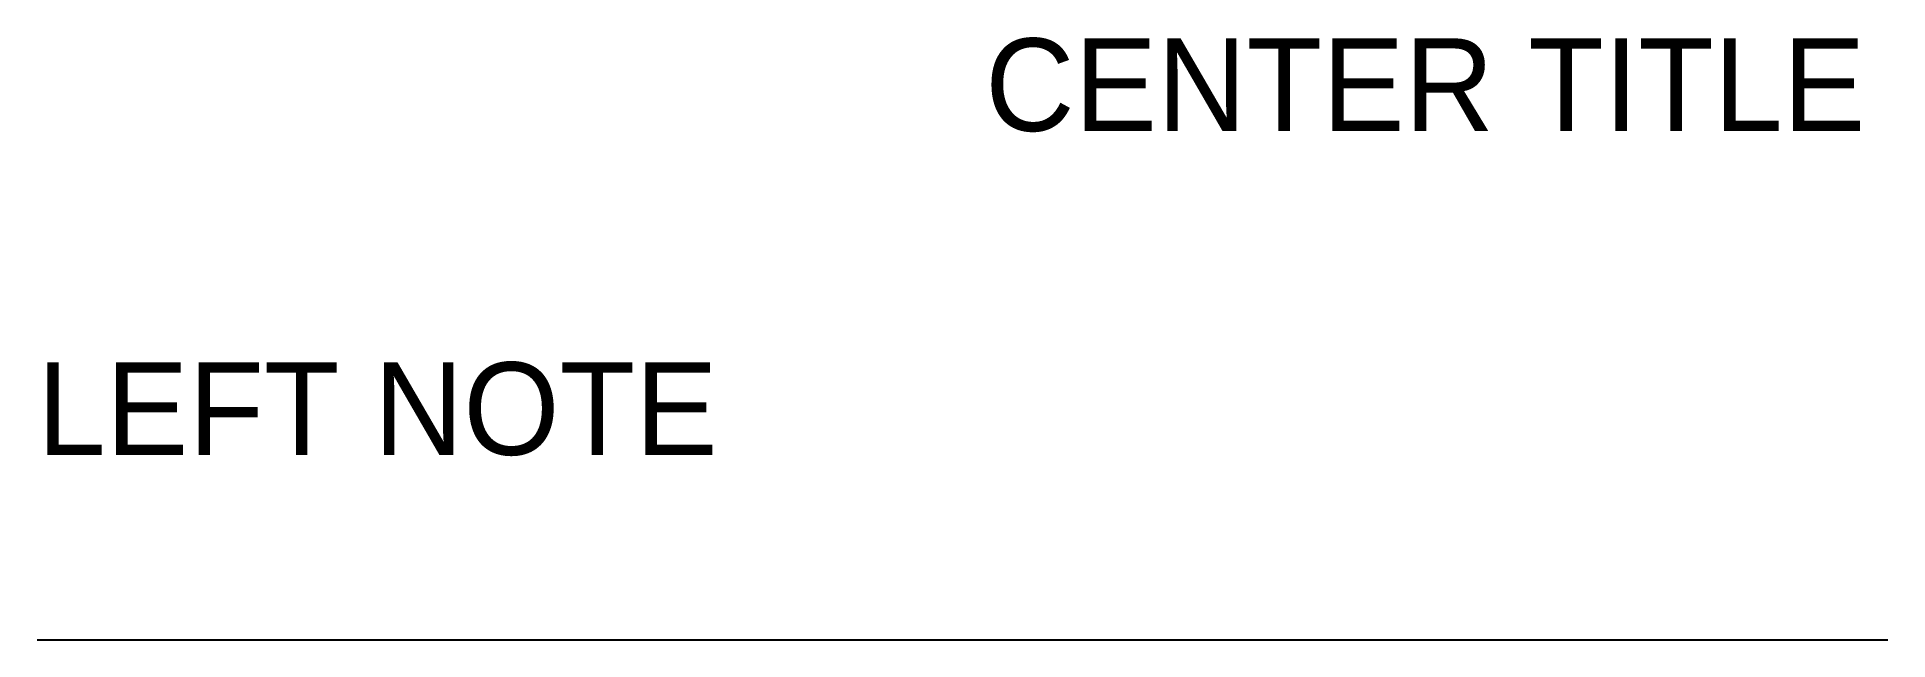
# Model space of a CAD drawing. Header units: metres. Extents: x 0 to 200, y 0 to 65.
import ezdxf
from ezdxf.enums import TextEntityAlignment as Align

# ---------------------------------------------------------------- set-up
doc = ezdxf.new("R2010")
doc.units = ezdxf.units.M

msp = doc.modelspace()

# ---------------------------------------------------------------- linework, layer by layer
msp.add_line((0, 0), (200, 0))

# ---------------------------------------------------------------- texts
msp.add_text('CENTER TITLE', height=10).set_placement((150, 60), align=Align.MIDDLE_CENTER)
msp.add_text('LEFT NOTE', height=10).set_placement((0, 20))

doc.saveas('drawing.dxf')
